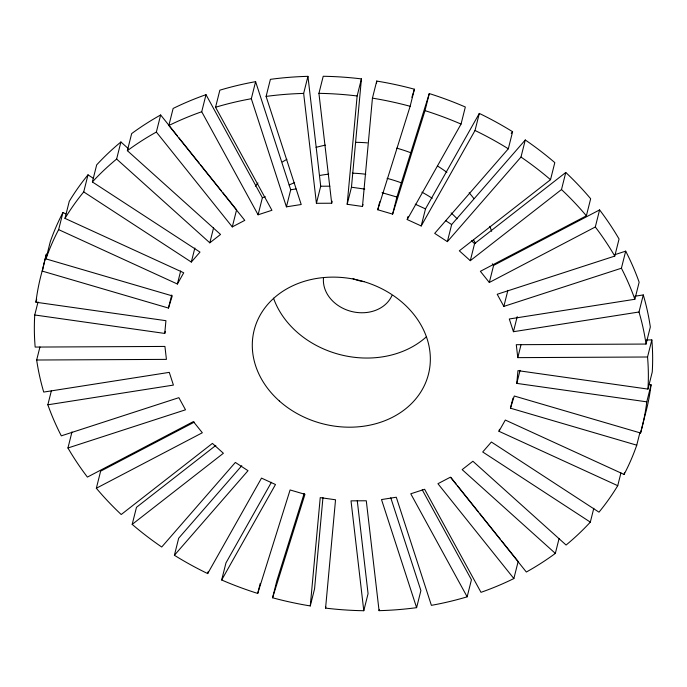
<?xml version="1.0" encoding="UTF-8"?>
<svg xmlns="http://www.w3.org/2000/svg" width="687" height="687" viewBox="0 0 687 687"><rect width="100%" height="100%" fill="white"/><g stroke="black" fill="none" stroke-linecap="round" stroke-linejoin="round"><path stroke-width="1.03" d="M38.034 301.928L34.754 314.981L164.751 333.435L165.928 320.683L35.93 302.228A309.983 255.16 14.1 0 1 42.156 271.073L46.441 254.001A309.983 255.16 14.1 0 0 42.396 271.228M304.169 493.472L276.861 580.713L272.576 597.784A309.983 255.16 14.1 0 0 310.275 605.934L320.236 497.611L335.539 499.784L325.578 608.107A309.983 255.16 14.1 0 0 363.784 610.726L368.069 593.654L357.266 500.677M362.985 204.451L362.478 206.461L347.175 204.288L357.137 95.965L361.422 78.893A309.983 255.16 14.1 0 0 323.216 76.274L318.931 93.346L331.692 203.223L316.415 203.3L303.654 93.415L307.939 76.343A309.983 255.16 14.1 0 0 270.395 79.34L266.101 96.412L301.207 204.511L286.419 206.839L251.322 98.73L255.607 81.659A309.983 255.16 14.1 0 0 219.849 90.177L215.563 107.249L271.932 210.282L258.097 214.782L201.72 111.741L206.006 94.669A309.983 255.16 14.1 0 0 173.133 108.452L168.839 125.523L244.778 220.364L232.292 226.899L156.361 132.05L160.655 114.978L177.306 135.777M322.959 497.534L314.56 588.862L310.275 605.934M347.175 204.288L351.461 187.216L361.422 78.893M362.478 206.461L372.44 98.138L376.725 81.066A309.983 255.16 14.1 0 1 414.424 89.216L410.139 106.287L377.747 209.758L392.62 214.112L425.004 110.641L429.289 93.569A309.983 255.16 14.1 0 1 465.331 107.009L461.046 124.081L407.219 219.557L421.208 225.963L475.026 130.487L479.32 113.415A309.983 255.16 14.1 0 1 512.605 131.724L508.32 148.796L434.691 233.382L447.366 241.635L520.986 157.057L525.28 139.985A309.983 255.16 14.1 0 1 554.813 162.621L550.519 179.693L459.328 250.807L470.303 260.674L561.494 189.552L565.779 172.48A309.983 255.16 14.1 0 1 590.657 198.749L586.372 215.821L480.376 271.313L489.316 282.477L595.311 226.985L599.596 209.913L493.609 265.405L489.316 282.477M376.536 83.187L376.725 81.066M648.957 384.471L651.07 384.772L646.785 401.843L516.787 383.389L517.955 370.637L647.961 389.091L652.246 372.019A309.983 255.16 14.1 0 0 651.834 339.928L646.467 339.953M42.156 271.073L168.452 308.059L172.265 295.882L45.96 258.896L50.254 241.824A309.983 255.16 14.1 0 1 62.929 212.558L65.849 213.897M35.93 302.228L36.686 299.214M45.96 258.896A309.983 255.16 14.1 0 1 58.644 229.63L62.929 212.558M58.644 229.63L177.392 284.023L183.73 272.782L64.982 218.389L69.267 201.317A309.983 255.16 14.1 0 1 88.013 174.833L93.389 178.345M272.576 597.784L304.959 494.314L290.094 489.96L257.711 593.431A309.983 255.16 14.1 0 1 221.669 579.991L275.487 484.515L261.507 478.109L207.68 573.585A309.983 255.16 14.1 0 1 174.395 555.276L248.016 470.689L235.349 462.437L161.72 547.015A309.983 255.16 14.1 0 1 132.187 524.379L223.387 453.265L212.412 443.398L121.221 514.52A309.983 255.16 14.1 0 1 96.343 488.251L202.33 432.758L193.391 421.595L87.404 477.087A309.983 255.16 14.1 0 1 67.944 447.984L185.507 409.804L178.869 397.67L61.306 435.85A309.983 255.16 14.1 0 1 47.85 404.798L173.416 385.089L169.285 372.363L43.719 392.071A309.983 255.16 14.1 0 1 36.669 360.014L39.949 346.952M64.982 218.389A309.983 255.16 14.1 0 1 83.72 191.905L88.013 174.833M83.72 191.905L191.321 262.056L199.994 252.095L92.384 181.952L96.678 164.88A309.983 255.16 14.1 0 1 120.912 141.977L128.083 148.418M47.85 404.798L51.379 390.74M92.384 181.952A309.983 255.16 14.1 0 1 116.627 159.049L120.912 141.977M116.627 159.049L209.81 242.82L220.544 234.447L127.361 150.676L131.655 133.604A309.983 255.16 14.1 0 1 160.655 114.978M67.944 447.984L71.98 431.917M96.343 488.251L100.628 471.179L194.318 422.127M168.452 308.059L171.724 295.006M164.751 333.435L165.258 331.426M177.392 284.023L180.672 270.97M191.321 262.056L194.859 247.998M132.187 524.379L136.481 507.307L215.847 445.408M209.81 242.82L213.597 227.749M232.292 226.899L236.586 209.827L222.597 192.351M258.097 214.782L262.382 197.71L206.006 94.669M174.395 555.276L178.68 538.204L241.79 465.7M286.419 206.839L290.713 189.767L255.607 81.659M207.68 573.585L208.187 571.584M221.669 579.991L225.954 562.919L271.417 482.274M316.415 203.3L320.709 186.229L307.939 76.343M331.692 203.223L332.199 201.214M257.711 593.431L260.227 583.392M377.747 209.758L379.765 201.729M392.62 214.112L396.906 197.04L429.289 93.569M407.219 219.557L407.984 216.542M421.208 225.963L425.493 208.891L479.32 113.415M325.578 608.107L325.844 607.042M447.366 241.635L451.651 224.563L525.28 139.985M390.766 497.783L420.899 590.588L416.605 607.66A309.983 255.16 14.1 0 1 379.061 610.657L379.327 609.584M470.303 260.674L474.588 243.602L565.779 172.48M614.547 254.774L625.694 251.15L621.409 268.222L503.846 306.402L507.882 290.335M634.84 296.252L643.281 294.929L638.996 312.001L513.429 331.709L517.217 316.647M620.954 472.879L617.733 485.683L498.977 431.29L499.483 429.281M651.834 339.928L647.54 357L517.783 357.635L521.064 344.573M639.966 432.372L636.746 445.176L510.45 408.19L512.974 398.151M516.787 383.389L520.059 370.336M416.605 607.66L381.508 499.561L396.287 497.233L431.393 605.341A309.983 255.16 14.1 0 0 467.151 596.823L471.437 579.751L422.239 489.831M467.151 596.823L410.774 493.79L424.618 489.29L480.994 592.331A309.983 255.16 14.1 0 0 513.867 578.548L518.161 561.477L501.51 540.678M503.846 306.402L497.208 294.268L614.771 256.088L619.056 239.016A309.983 255.16 14.1 0 0 599.596 209.913M513.867 578.548L437.937 483.708L450.414 477.173L526.345 572.022A309.983 255.16 14.1 0 0 555.345 553.396L559.098 538.462M513.429 331.709L509.299 318.983L634.865 299.274L639.15 282.202A309.983 255.16 14.1 0 0 625.694 251.15M555.345 553.396L462.162 469.625L472.896 461.252L566.088 545.023A309.983 255.16 14.1 0 0 590.322 522.12L593.808 508.251M517.783 357.635L516.281 344.694L646.038 344.058L650.331 326.986A309.983 255.16 14.1 0 0 643.281 294.929M498.977 431.29L505.314 420.049L624.071 474.442L624.577 472.433M510.45 408.19L514.262 396.013L640.559 432.999L644.844 415.927A309.983 255.16 14.1 0 0 651.07 384.772M411.882 97.331L414.424 89.216M511.205 133.338L512.605 131.724M262.382 197.71L265.345 196.748M290.713 189.767L295.985 188.934M320.709 186.229L329.872 186.186M36.669 360.014L166.426 359.378L164.923 346.437L35.166 347.072A309.983 255.16 14.1 0 1 34.754 314.981M351.461 187.216L364.728 189.097M382.041 192.686L396.906 197.04M415.24 204.194L425.493 208.891M445.743 220.716L451.651 224.563M590.322 522.12L482.721 451.977L491.385 442.016L598.987 512.167A309.983 255.16 14.1 0 0 617.733 485.683M471.454 240.776L474.588 243.602M492.33 263.808L493.609 265.405M450.887 477.448L456.211 484.103M457.542 485.769L478.195 511.566M479.526 513.223L500.17 539.02M178.637 137.443L199.282 163.231M200.613 164.897L221.266 190.694M379.061 610.657L366.291 500.771L351.014 500.849L363.784 610.726M255.341 186.194A131.741 108.443 14.1 0 1 257.96 182.974M282.46 161.934A131.741 108.443 14.1 0 1 286.883 159.298M316.054 147.362A131.741 108.443 14.1 0 1 325.389 145.155M355.909 142.329A131.741 108.443 14.1 0 1 367.322 142.862M396.768 148.152A131.741 108.443 14.1 0 1 411.109 152.892M437.439 165.962A131.741 108.443 14.1 0 1 446.859 172.334M469.152 192.781A131.741 108.443 14.1 0 1 473.867 198.526M489.814 226.332A131.741 108.443 14.1 0 1 491.652 231.321M289.133 184.966A131.741 108.443 14.1 0 1 294.637 182.639M319.773 175.477A131.741 108.443 14.1 0 1 328.738 174.12M352.337 173.158A131.741 108.443 14.1 0 1 365.793 174.232M387.09 178.354A131.741 108.443 14.1 0 1 401.534 182.922M421.921 192.154A131.741 108.443 14.1 0 1 432.243 198.294M451.127 212.927A131.741 108.443 14.1 0 1 457.138 218.81M473.455 239.84A131.741 108.443 14.1 0 1 475.636 243.559M364.007 281.661A35.647 29.343 14.1 0 1 353.066 278.682M426.249 336.922A89.894 73.998 14.1 0 1 340.4 354.715A89.894 73.998 14.1 0 1 273.512 298.149M391.959 295.504A35.647 29.343 14.1 0 1 351.512 311.469A35.647 29.343 14.1 0 1 323.457 278.269M646.785 401.843A309.983 255.16 14.1 0 1 640.559 432.999M636.746 445.176A309.983 255.16 14.1 0 1 624.071 474.442M127.361 150.676A309.983 255.16 14.1 0 1 156.361 132.05M168.839 125.523A309.983 255.16 14.1 0 1 201.72 111.741M215.563 107.249A309.983 255.16 14.1 0 1 251.322 98.73M266.101 96.412A309.983 255.16 14.1 0 1 303.654 93.415M318.931 93.346A309.983 255.16 14.1 0 1 357.137 95.965M372.44 98.138A309.983 255.16 14.1 0 1 410.139 106.287M425.004 110.641A309.983 255.16 14.1 0 1 461.046 124.081M475.026 130.487A309.983 255.16 14.1 0 1 508.32 148.796M520.986 157.057A309.983 255.16 14.1 0 1 550.519 179.693M561.494 189.552A309.983 255.16 14.1 0 1 586.372 215.821M595.311 226.985A309.983 255.16 14.1 0 1 614.771 256.088M621.409 268.222A309.983 255.16 14.1 0 1 634.865 299.274M638.996 312.001A309.983 255.16 14.1 0 1 646.038 344.058M647.54 357A309.983 255.16 14.1 0 1 647.961 389.091M279.36 401.002A89.894 73.998 14.1 0 0 427.666 377.06A89.894 73.998 14.1 0 0 316.922 278.407A89.894 73.998 14.1 0 0 279.36 401.002"/></g></svg>
